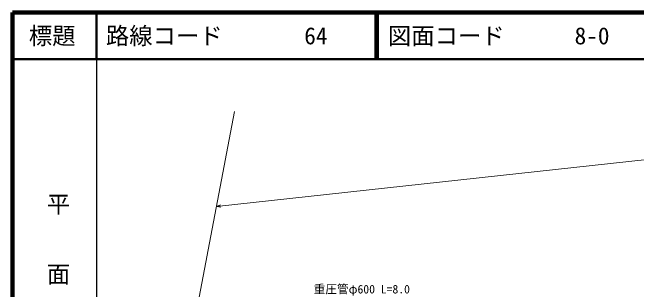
# Model space of a CAD drawing. Units: millimetres, scale not verified. Extents: x 40000 to 680000, y 20000 to 380000.
# Drawn here: x 40000 to 173607, y 320651 to 380000 of the extents above; entities that cross this region are included whole.
import ezdxf
from ezdxf.enums import TextEntityAlignment as Align

# ---------------------------------------------------------------- set-up
doc = ezdxf.new("R2010")
doc.units = ezdxf.units.MM
doc.header["$LTSCALE"] = 1000
for name, color, linetype, lineweight in [('M-BGD', 7, 'Continuous', 13), ('M-STR-HTXT', 7, 'Continuous', 13), ('M-TTL', 2, 'Continuous', 140), ('M-TTL-BAND', 7, 'Continuous', 25), ('M-TTL-LINE', 7, 'Continuous', 50), ('M-TTL-TXT', 7, 'Continuous', 13)]:
    doc.layers.add(name, color=color, linetype=linetype, lineweight=lineweight)
doc.styles.add('@ＭＳ ゴシック', font='')
doc.styles.add('ＭＳ ゴシック', font='')
doc.styles.get('@ＭＳ ゴシック').set_extended_font_data('@MS Gothic')
doc.styles.get('ＭＳ ゴシック').set_extended_font_data('MS Gothic')

msp = doc.modelspace()

# ---------------------------------------------------------------- linework, layer by layer
at = {"layer": 'M-BGD'}
msp.add_line((59010, 208609), (87521, 358758), dxfattribs=at)
at = {"layer": 'M-STR-HTXT'}
for q in [(84528, 338772), (84582, 338275)]:
    msp.add_line((83660, 338425), q, dxfattribs=at)
msp.add_lwpolyline([(83660, 338425), (336763, 366100), (577758, 328199)], dxfattribs=at)
at = {"layer": 'M-TTL'}
for p, q in [((40000, 380000), (40000, 20000)), ((680000, 380000), (40000, 380000))]:
    msp.add_line(p, q, dxfattribs=at)
at = {"layer": 'M-TTL-BAND'}
msp.add_line((58000, 370000), (58000, 20000), dxfattribs=at)
at = {"layer": 'M-TTL-LINE'}
for p, q in [((58000, 380000), (58000, 370000)), ((117750, 380000), (117750, 370000)), ((118250, 380000), (118250, 370000)), ((40000, 370000), (680000, 370000))]:
    msp.add_line(p, q, dxfattribs=at)

# ---------------------------------------------------------------- texts
at = {"layer": 'M-STR-HTXT', "style": 'ＭＳ ゴシック'}
msp.add_text('重圧管φ600 L=8.0', height=1833, dxfattribs=at).set_placement((104473, 319254), align=Align.BOTTOM_LEFT)
at = {"layer": 'M-TTL-BAND', "style": '@ＭＳ ゴシック'}
msp.add_text('平\u3000\u3000面\u3000\u3000図', height=3666, rotation=270, dxfattribs=at).set_placement((49777, 306475), align=Align.MIDDLE_RIGHT)
at = {"layer": 'M-TTL-TXT', "style": 'ＭＳ ゴシック'}
msp.add_text('標題', height=3666, dxfattribs=at).set_placement((48500, 375000), align=Align.MIDDLE_CENTER)
for s, p in [('路線コード       64', (60000, 375000)), ('図面コード      8-0', (120380, 375000))]:
    msp.add_text(s, height=3666, dxfattribs=at).set_placement(p, align=Align.MIDDLE_LEFT)

doc.saveas('drawing.dxf')
